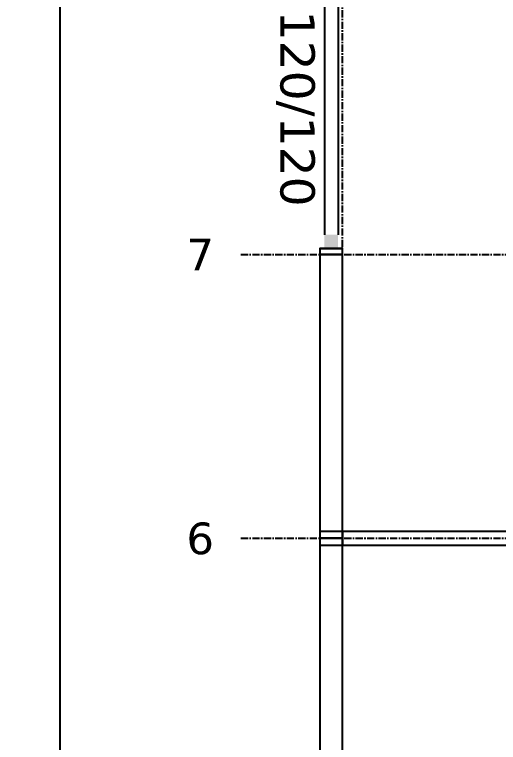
# Model space of a CAD drawing. Header units: centimetres. Extents: x -135 to 3640, y -1234 to 1338.
# Drawn here: x -135.2 to 79, y 528.2 to 850.2 of the extents above; entities that cross this region are included whole.
import ezdxf
from ezdxf.enums import TextEntityAlignment as Align

# ---------------------------------------------------------------- set-up
doc = ezdxf.new("R2010")
doc.units = ezdxf.units.CM
doc.linetypes.add('CENTER', pattern=[5.08, 3.175, -0.635, 0.635, -0.635])
for name, color, linetype in [('AKS', 4, 'CENTER'), ('AKS_YAZI', 4, 'Continuous'), ('DIS_DUVAR_100', 30, 'Continuous'), ('DIS_UCLU_H_100', 3, 'Continuous'), ('IC_DUVAR_60', 30, 'Continuous'), ('OLCULER', 7, 'Continuous'), ('PENCERE', 10, 'Continuous')]:
    doc.layers.add(name, color=color, linetype=linetype)
doc.styles.add('PORTMAN', font='DejaVuSans.ttf')
doc.styles.get("Standard").update_dxf_attribs({"font": 'DejaVuSans.ttf'})
doc.dimstyles.new('PORTMAN', dxfattribs={"dimtxt": 14, "dimasz": 9, "dimexe": 6, "dimexo": 5, "dimgap": 4, "dimtad": 1, "dimtxsty": 'PORTMAN', "dimblk": 'ARCHTICK', "dimcen": 2.5, "dimazin": 3, "dimtfac": 0.5, "dimtmove": 2, "dimatfit": 3})

# ---------------------------------------------------------------- blocks, each defined once
blk = doc.blocks.new('BOM_I01_1255p0_IC_DOLU')
blk.add_lwpolyline([(0, 0), (6, 0), (6, 125.5), (0, 125.5)], close=True)
blk = doc.blocks.new('BOM_D01_1255p0_DIS_DOLU')
blk.add_lwpolyline([(0, 0), (10, 0), (10, 125.5), (0, 125.5)], close=True)
blk = doc.blocks.new('kaynak-pencere-120120')
at = {"layer": 'PENCERE', "color": 1}
for p, q in [((53387.01, 8192.86), (53397.01, 8192.86)), ((53389.01, 8186.86), (53389.01, 8078.86)), ((53395.01, 8186.86), (53395.01, 8078.86)), ((53387.01, 8072.86), (53397.01, 8072.86))]:
    blk.add_line(p, q, dxfattribs=at)
for points in [[(53389.01, 8192.86), (53389.01, 8186.86), (53395.01, 8192.86), (53395.01, 8186.86)], [(53389.01, 8072.86), (53389.01, 8078.86), (53395.01, 8072.86), (53395.01, 8078.86)]]:
    blk.add_solid(points, dxfattribs=at)
at = {"layer": 'PENCERE', "color": 0, "lineweight": 25}
blk.add_text('120/120', height=15.217, rotation=270, dxfattribs=at).set_placement((53369.52, 8178.03))
blk = doc.blocks.new('BOM_P01_PENCERE_1200x1200')
at = {"layer": 'PENCERE'}
blk.add_blockref('kaynak-pencere-120120', (0, 0), dxfattribs=at)
blk = doc.blocks.new('BOM_D02_1255p0_DIS_P01')
for points in [[(0, 122.75), (10, 122.75), (10, 125.5), (0, 125.5)], [(0, 0), (10, 0), (10, 2.75), (0, 2.75)]]:
    blk.add_lwpolyline(points, close=True)
at = {"layer": 'PENCERE'}
blk.add_blockref('BOM_P01_PENCERE_1200x1200', (-53387.006, -8070.111), dxfattribs=at)
blk = doc.blocks.new('BOM_B05_UCLU_H_DIS_100x60')
blk.add_lwpolyline([(-5, -3), (5, -3), (5, 3), (-5, 3)], close=True)
blk = doc.blocks.new('_ARCHTICK')
at = {"color": 0, "linetype": 'BYBLOCK', "const_width": 0.15}
blk.add_lwpolyline([(-0.5, -0.5), (0.5, 0.5)], dxfattribs=at)

msp = doc.modelspace()

# ---------------------------------------------------------------- linework, layer by layer
at = {"layer": 'AKS'}
for p, q in [((10, -35), (10, 1041)), ((-35, 744), (635, 744)), ((-35, 618.5), (635, 618.5))]:
    msp.add_line(p, q, dxfattribs=at)

# ---------------------------------------------------------------- block references
at = {"layer": 'DIS_DUVAR_100'}
for name, p in [('BOM_D02_1255p0_DIS_P01', (0, 744)), ('BOM_D01_1255p0_DIS_DOLU', (0, 618.5)), ('BOM_D01_1255p0_DIS_DOLU', (0, 493))]:
    msp.add_blockref(name, p, dxfattribs=at)
at = {"layer": 'DIS_UCLU_H_100'}
msp.add_blockref('BOM_B05_UCLU_H_DIS_100x60', (5, 618.5), dxfattribs=at)
at = {"layer": 'IC_DUVAR_60', "rotation": 270}
msp.add_blockref('BOM_I01_1255p0_IC_DOLU', (10, 621.5), dxfattribs=at)

# ---------------------------------------------------------------- texts
at = {"layer": 'AKS_YAZI', "style": 'PORTMAN'}
for s, p in [('7', (-53, 744)), ('6', (-53, 618.5))]:
    msp.add_text(s, height=14, dxfattribs=at).set_placement(p, align=Align.MIDDLE_CENTER)

# ---------------------------------------------------------------- dimensions: what is measured, and where the dimension line sits
at = {"layer": 'OLCULER'}
msp.add_linear_dim(base=(-115, 0), p1=(0, 0), p2=(0, 1000), angle=90, dimstyle='PORTMAN', override={"dimtxt": 14, "dimasz": 9, "dimexe": 6, "dimexo": 5, "dimdec": 2, "dimzin": 8, "dimdsep": 44}, dxfattribs=at).render()

doc.saveas('drawing.dxf')
